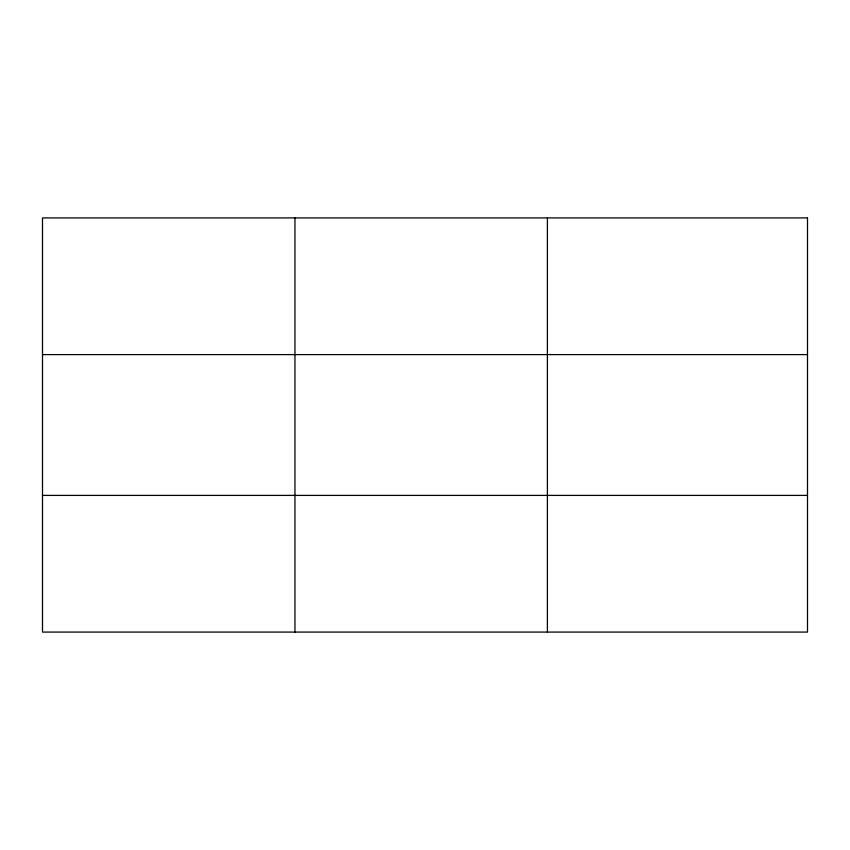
<?xml version="1.0" encoding="UTF-8"?>
<svg xmlns="http://www.w3.org/2000/svg" width="850" height="850" viewBox="0 0 850 850"><rect width="100%" height="100%" fill="white"/><g stroke="black" fill="none" stroke-linecap="round" stroke-linejoin="round"><path stroke-width="1.27" d="M294.95 632.081L294.95 217.919M547.4 632.081L547.4 217.919M42.5 354.599L807.5 354.599M42.5 495.401L807.5 495.401M807.5 217.919L807.5 632.081L42.5 632.081L42.5 217.919L807.5 217.919"/></g></svg>
